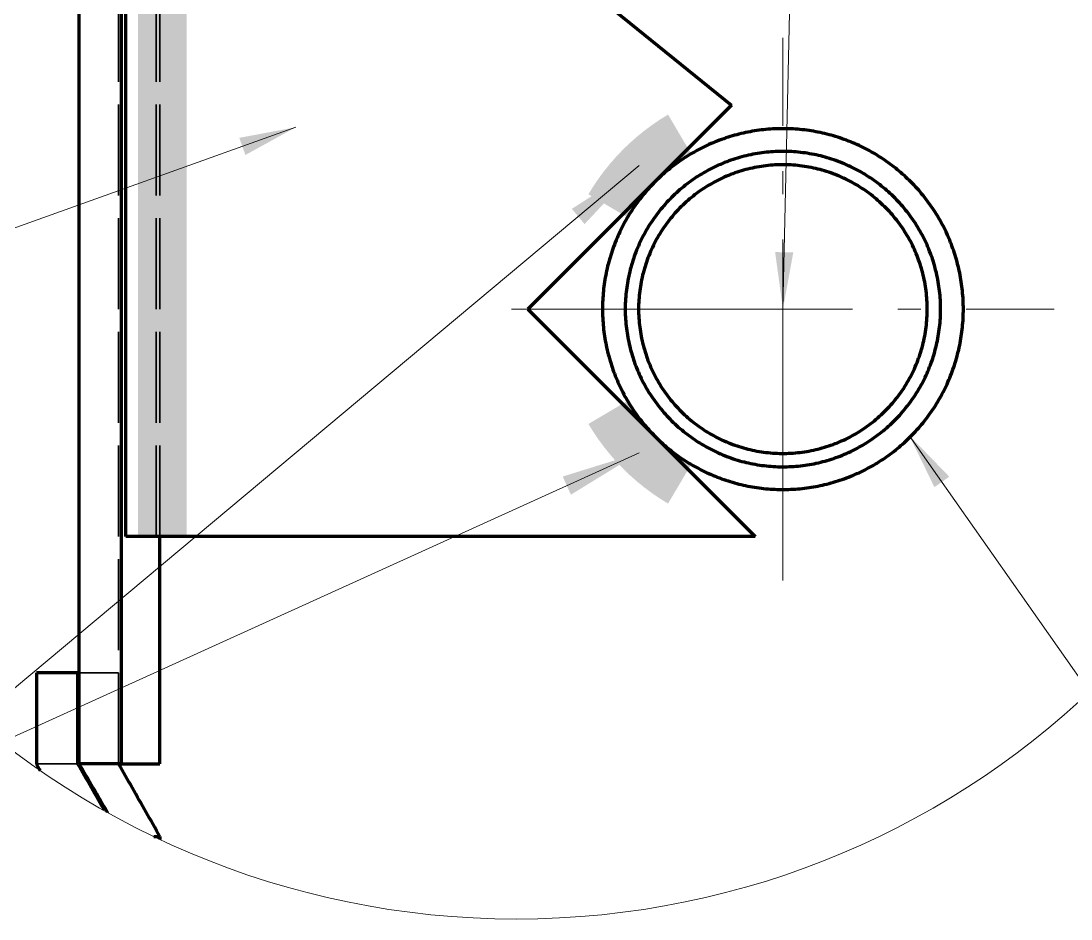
# Model space of a CAD drawing. Header units: millimetres. Extents: x 0 to 2382, y 0 to 420.
# Drawn here: x 908.04 to 954.23, y 90 to 129.51 of the extents above; entities that cross this region are included whole.
import ezdxf

# ---------------------------------------------------------------- set-up
doc = ezdxf.new("R2010")
doc.units = ezdxf.units.MM
doc.linetypes.add('IRAM-E-TRAZOS', pattern=[5, 4, -1])
doc.linetypes.add('IRAM-F-TRAZO-PUNTO', pattern=[20, 15, -2, 1, -2])
for name, color, linetype, lineweight in [('01-VISIBLE', 7, 'CONTINUOUS', 70), ('02-OCULTA', 4, 'IRAM-E-TRAZOS', 35), ('03-EJE', 1, 'IRAM-F-TRAZO-PUNTO', 18), ('05-RAYADO', 8, 'CONTINUOUS', 18), ('08-FINA', 5, 'CONTINUOUS', 18), ('12-SOLDADURA', 6, 'CONTINUOUS', 18)]:
    doc.layers.add(name, color=color, linetype=linetype, lineweight=lineweight)

msp = doc.modelspace()

# ---------------------------------------------------------------- hatches: boundary and pattern name
at = {"layer": '05-RAYADO'}
h = msp.add_hatch(color=7, dxfattribs=at)
h.dxf.hatch_style = 1
h.paths.add_polyline_path([(915.332, 106.833), (915.332, 146.833), (913.182, 146.833), (913.182, 106.833)])
h = msp.add_hatch(color=7, dxfattribs=at)
h.dxf.hatch_style = 1
h.paths.add_polyline_path([(937.524, 123.668), (937.24, 123.493), (936.965, 123.305), (936.697, 123.107), (936.438, 122.897), (936.188, 122.677), (935.947, 122.446), (935.717, 122.205), (935.496, 121.955), (935.286, 121.696), (935.088, 121.429), (934.901, 121.153), (934.725, 120.869), (933.003, 121.886), (933.223, 122.241), (933.457, 122.586), (933.706, 122.922), (933.968, 123.246), (934.244, 123.559), (934.533, 123.86), (934.834, 124.149), (935.147, 124.425), (935.472, 124.687), (935.807, 124.936), (936.152, 125.171), (936.507, 125.39)])
h = msp.add_hatch(color=7, dxfattribs=at)
h.dxf.hatch_style = 1
h.paths.add_polyline_path([(934.725, 112.797), (934.901, 112.514), (935.088, 112.238), (935.286, 111.97), (935.496, 111.711), (935.717, 111.461), (935.947, 111.221), (936.188, 110.99), (936.438, 110.77), (936.697, 110.56), (936.965, 110.361), (937.24, 110.174), (937.524, 109.999), (936.507, 108.276), (936.152, 108.496), (935.807, 108.731), (935.472, 108.979), (935.147, 109.242), (934.834, 109.518), (934.533, 109.806), (934.244, 110.108), (933.968, 110.421), (933.706, 110.745), (933.457, 111.08), (933.223, 111.425), (933.003, 111.78)])
at = {"layer": '08-FINA'}
h = msp.add_hatch(color=7, dxfattribs=at)
h.dxf.hatch_style = 1
h.paths.add_polyline_path([(920.133, 124.833), (917.644, 124.368), (917.914, 123.614)])
h = msp.add_hatch(color=7, dxfattribs=at)
h.dxf.hatch_style = 1
h.paths.add_polyline_path([(935.24, 123.153), (932.275, 121.243), (932.836, 120.572)])
h = msp.add_hatch(color=7, dxfattribs=at)
h.dxf.hatch_style = 1
h.paths.add_polyline_path([(941.56, 116.833), (942.016, 119.324), (941.216, 119.342)])
h = msp.add_hatch(color=7, dxfattribs=at)
h.dxf.hatch_style = 1
h.paths.add_polyline_path([(947.116, 111.277), (948.224, 109), (948.879, 109.46)])
h = msp.add_hatch(color=7, dxfattribs=at)
h.dxf.hatch_style = 1
h.paths.add_polyline_path([(935.24, 110.514), (931.872, 109.466), (932.234, 108.669)])

# ---------------------------------------------------------------- linework, layer by layer
at = {"layer": '01-VISIBLE'}
for points in [[(912.466, 96.833), (912.466, 159.315)], [(910.6, 96.833), (910.6, 158.243)], [(912.65, 106.833), (912.65, 146.833)], [(913.332, 146.833), (939.304, 125.803)], [(939.304, 125.803), (930.335, 116.833)], [(949.497, 116.833), (949.497, 116.933), (949.495, 117.034), (949.492, 117.134), (949.487, 117.234), (949.482, 117.334), (949.475, 117.434), (949.466, 117.533), (949.457, 117.633), (949.446, 117.733), (949.434, 117.832), (949.421, 117.931), (949.407, 118.031), (949.391, 118.129), (949.374, 118.228), (949.356, 118.327), (949.336, 118.425), (949.316, 118.523), (949.294, 118.621), (949.27, 118.718), (949.246, 118.815), (949.22, 118.912), (949.194, 119.008), (949.166, 119.105), (949.136, 119.2), (949.106, 119.296), (949.074, 119.391), (949.041, 119.485), (949.007, 119.579), (948.972, 119.673), (948.936, 119.766), (948.898, 119.859), (948.859, 119.952), (948.819, 120.043), (948.778, 120.135), (948.736, 120.226), (948.693, 120.316), (948.648, 120.406), (948.602, 120.495), (948.556, 120.583), (948.508, 120.671), (948.459, 120.759), (948.409, 120.845), (948.358, 120.931), (948.305, 121.017), (948.252, 121.102), (948.198, 121.186), (948.142, 121.269), (948.086, 121.352), (948.028, 121.434), (947.97, 121.515), (947.91, 121.596), (947.85, 121.675), (947.788, 121.754), (947.725, 121.832), (947.662, 121.91), (947.597, 121.986), (947.532, 122.062), (947.465, 122.137), (947.398, 122.211), (947.33, 122.284), (947.26, 122.357), (947.19, 122.428), (947.119, 122.499), (947.047, 122.569), (946.974, 122.637), (946.901, 122.705), (946.826, 122.772), (946.751, 122.838), (946.675, 122.903), (946.598, 122.967), (946.52, 123.03), (946.441, 123.092), (946.362, 123.153), (946.282, 123.213), (946.201, 123.273), (946.12, 123.331), (946.037, 123.388), (945.954, 123.444), (945.87, 123.498), (945.786, 123.552), (945.701, 123.605), (945.615, 123.657), (945.529, 123.707), (945.442, 123.757), (945.354, 123.805), (945.266, 123.853), (945.177, 123.899), (945.087, 123.944), (944.997, 123.988), (944.907, 124.031), (944.816, 124.072), (944.724, 124.113), (944.632, 124.152), (944.54, 124.19), (944.446, 124.227), (944.353, 124.263), (944.259, 124.298), (944.165, 124.331), (944.07, 124.364), (943.975, 124.395), (943.879, 124.424), (943.783, 124.453), (943.687, 124.481), (943.59, 124.507), (943.493, 124.532), (943.396, 124.556), (943.298, 124.578), (943.2, 124.599), (943.102, 124.62), (943.004, 124.638), (942.905, 124.656), (942.807, 124.672), (942.708, 124.687), (942.608, 124.701), (942.509, 124.714), (942.41, 124.725), (942.31, 124.735), (942.21, 124.744), (942.11, 124.752), (942.01, 124.758), (941.91, 124.763), (941.81, 124.767), (941.71, 124.769), (941.61, 124.771), (941.51, 124.771), (941.41, 124.769), (941.31, 124.767), (941.21, 124.763), (941.109, 124.758), (941.01, 124.752), (940.91, 124.744), (940.81, 124.735), (940.71, 124.725), (940.611, 124.714), (940.511, 124.701), (940.412, 124.687), (940.313, 124.672), (940.214, 124.656), (940.116, 124.638), (940.018, 124.62), (939.919, 124.599), (939.822, 124.578), (939.724, 124.556), (939.627, 124.532), (939.53, 124.507), (939.433, 124.481), (939.337, 124.453), (939.241, 124.424), (939.145, 124.395), (939.05, 124.364), (938.955, 124.331), (938.861, 124.298), (938.767, 124.263), (938.673, 124.227), (938.58, 124.19), (938.488, 124.152), (938.396, 124.113), (938.304, 124.072), (938.213, 124.031), (938.122, 123.988), (938.032, 123.944), (937.943, 123.899), (937.854, 123.853), (937.766, 123.805), (937.678, 123.757), (937.591, 123.707), (937.505, 123.657), (937.419, 123.605), (937.334, 123.552), (937.249, 123.498), (937.166, 123.444), (937.083, 123.388), (937, 123.331), (936.919, 123.273), (936.838, 123.213), (936.758, 123.153), (936.678, 123.092), (936.6, 123.03), (936.522, 122.967), (936.445, 122.903), (936.369, 122.838), (936.293, 122.772), (936.219, 122.705), (936.145, 122.637), (936.073, 122.569), (936.001, 122.499), (935.93, 122.428), (935.859, 122.357), (935.79, 122.284), (935.722, 122.211), (935.655, 122.137), (935.588, 122.062), (935.523, 121.986), (935.458, 121.91), (935.394, 121.832), (935.332, 121.754), (935.27, 121.675), (935.21, 121.596), (935.15, 121.515), (935.092, 121.434), (935.034, 121.352), (934.978, 121.269), (934.922, 121.186), (934.868, 121.102), (934.814, 121.017), (934.762, 120.931), (934.711, 120.845), (934.661, 120.759), (934.612, 120.671), (934.564, 120.583), (934.517, 120.495), (934.472, 120.406), (934.427, 120.316), (934.384, 120.226), (934.342, 120.135), (934.301, 120.043), (934.261, 119.952), (934.222, 119.859), (934.184, 119.766), (934.148, 119.673), (934.113, 119.579), (934.079, 119.485), (934.046, 119.391), (934.014, 119.296), (933.984, 119.2), (933.954, 119.105), (933.926, 119.008), (933.899, 118.912), (933.874, 118.815), (933.849, 118.718), (933.826, 118.621), (933.804, 118.523), (933.784, 118.425), (933.764, 118.327), (933.746, 118.228), (933.729, 118.129), (933.713, 118.031), (933.699, 117.931), (933.686, 117.832), (933.674, 117.733), (933.663, 117.633), (933.653, 117.533), (933.645, 117.434), (933.638, 117.334), (933.633, 117.234), (933.628, 117.134), (933.625, 117.034), (933.623, 116.933), (933.622, 116.833), (933.623, 116.733), (933.625, 116.633), (933.628, 116.533), (933.633, 116.433), (933.638, 116.333), (933.645, 116.233), (933.653, 116.133), (933.663, 116.034), (933.674, 115.934), (933.686, 115.835), (933.699, 115.735), (933.713, 115.636), (933.729, 115.537), (933.746, 115.439), (933.764, 115.34), (933.784, 115.242), (933.804, 115.144), (933.826, 115.046), (933.849, 114.949), (933.874, 114.852), (933.899, 114.755), (933.926, 114.658), (933.954, 114.562), (933.984, 114.466), (934.014, 114.371), (934.046, 114.276), (934.079, 114.181), (934.113, 114.087), (934.148, 113.993), (934.184, 113.9), (934.222, 113.807), (934.261, 113.715), (934.301, 113.623), (934.342, 113.532), (934.384, 113.441), (934.427, 113.351), (934.472, 113.261), (934.517, 113.172), (934.564, 113.083), (934.612, 112.995), (934.661, 112.908), (934.711, 112.821), (934.762, 112.735), (934.814, 112.65), (934.868, 112.565), (934.922, 112.481), (934.978, 112.398), (935.034, 112.315), (935.092, 112.233), (935.15, 112.152), (935.21, 112.071), (935.27, 111.991), (935.332, 111.912), (935.394, 111.834), (935.458, 111.757), (935.523, 111.68), (935.588, 111.604), (935.655, 111.53), (935.722, 111.455), (935.79, 111.382), (935.859, 111.31), (935.93, 111.238), (936.001, 111.168), (936.073, 111.098), (936.145, 111.029), (936.219, 110.962), (936.293, 110.895), (936.369, 110.829), (936.445, 110.764), (936.522, 110.7), (936.6, 110.636), (936.678, 110.574), (936.758, 110.513), (936.838, 110.453), (936.919, 110.394), (937, 110.336), (937.083, 110.279), (937.166, 110.223), (937.249, 110.168), (937.334, 110.114), (937.419, 110.062), (937.505, 110.01), (937.591, 109.959), (937.678, 109.91), (937.766, 109.861), (937.854, 109.814), (937.943, 109.768), (938.032, 109.723), (938.122, 109.679), (938.213, 109.636), (938.304, 109.594), (938.396, 109.554), (938.488, 109.514), (938.58, 109.476), (938.673, 109.439), (938.767, 109.403), (938.861, 109.369), (938.955, 109.335), (939.05, 109.303), (939.145, 109.272), (939.241, 109.242), (939.337, 109.214), (939.433, 109.186), (939.53, 109.16), (939.627, 109.135), (939.724, 109.111), (939.822, 109.089), (939.919, 109.067), (940.018, 109.047), (940.116, 109.028), (940.214, 109.011), (940.313, 108.994), (940.412, 108.979), (940.511, 108.965), (940.611, 108.953), (940.71, 108.941), (940.81, 108.931), (940.91, 108.923), (941.01, 108.915), (941.109, 108.909), (941.21, 108.904), (941.31, 108.9), (941.41, 108.897), (941.51, 108.896), (941.61, 108.896), (941.71, 108.897), (941.81, 108.9), (941.91, 108.904), (942.01, 108.909), (942.11, 108.915), (942.21, 108.923), (942.31, 108.931), (942.41, 108.941), (942.509, 108.953), (942.608, 108.965), (942.708, 108.979), (942.807, 108.994), (942.905, 109.011), (943.004, 109.028), (943.102, 109.047), (943.2, 109.067), (943.298, 109.089), (943.396, 109.111), (943.493, 109.135), (943.59, 109.16), (943.687, 109.186), (943.783, 109.214), (943.879, 109.242), (943.975, 109.272), (944.07, 109.303), (944.165, 109.335), (944.259, 109.369), (944.353, 109.403), (944.446, 109.439), (944.54, 109.476), (944.632, 109.514), (944.724, 109.554), (944.816, 109.594), (944.907, 109.636), (944.997, 109.679), (945.087, 109.723), (945.177, 109.768), (945.266, 109.814), (945.354, 109.861), (945.442, 109.91), (945.529, 109.959), (945.615, 110.01), (945.701, 110.062), (945.786, 110.114), (945.87, 110.168), (945.954, 110.223), (946.037, 110.279), (946.12, 110.336), (946.201, 110.394), (946.282, 110.453), (946.362, 110.513), (946.441, 110.574), (946.52, 110.636), (946.598, 110.7), (946.675, 110.764), (946.751, 110.829), (946.826, 110.895), (946.901, 110.962), (946.974, 111.029), (947.047, 111.098), (947.119, 111.168), (947.19, 111.238), (947.26, 111.31), (947.33, 111.382), (947.398, 111.455), (947.465, 111.53), (947.532, 111.604), (947.597, 111.68), (947.662, 111.757), (947.725, 111.834), (947.788, 111.912), (947.85, 111.991), (947.91, 112.071), (947.97, 112.152), (948.028, 112.233), (948.086, 112.315), (948.142, 112.398), (948.198, 112.481), (948.252, 112.565), (948.305, 112.65), (948.358, 112.735), (948.409, 112.821), (948.459, 112.908), (948.508, 112.995), (948.556, 113.083), (948.602, 113.172), (948.648, 113.261), (948.693, 113.351), (948.736, 113.441), (948.778, 113.532), (948.819, 113.623), (948.859, 113.715), (948.898, 113.807), (948.936, 113.9), (948.972, 113.993), (949.007, 114.087), (949.041, 114.181), (949.074, 114.276), (949.106, 114.371), (949.136, 114.466), (949.166, 114.562), (949.194, 114.658), (949.22, 114.755), (949.246, 114.852), (949.27, 114.949), (949.294, 115.046), (949.316, 115.144), (949.336, 115.242), (949.356, 115.34), (949.374, 115.439), (949.391, 115.537), (949.407, 115.636), (949.421, 115.735), (949.434, 115.835), (949.446, 115.934), (949.457, 116.034), (949.466, 116.133), (949.475, 116.233), (949.482, 116.333), (949.487, 116.433), (949.492, 116.533), (949.495, 116.633), (949.497, 116.733), (949.497, 116.833)], [(948.497, 116.833), (948.497, 116.934), (948.495, 117.034), (948.491, 117.134), (948.486, 117.234), (948.479, 117.334), (948.471, 117.434), (948.462, 117.534), (948.451, 117.633), (948.439, 117.733), (948.425, 117.832), (948.41, 117.931), (948.393, 118.03), (948.375, 118.128), (948.356, 118.227), (948.335, 118.325), (948.313, 118.422), (948.289, 118.52), (948.264, 118.617), (948.238, 118.713), (948.21, 118.81), (948.181, 118.906), (948.15, 119.001), (948.118, 119.096), (948.085, 119.19), (948.05, 119.284), (948.014, 119.378), (947.976, 119.471), (947.938, 119.563), (947.898, 119.655), (947.856, 119.746), (947.813, 119.837), (947.769, 119.927), (947.724, 120.016), (947.678, 120.105), (947.63, 120.193), (947.58, 120.28), (947.53, 120.367), (947.478, 120.453), (947.425, 120.538), (947.371, 120.622), (947.316, 120.706), (947.259, 120.789), (947.202, 120.87), (947.143, 120.952), (947.083, 121.032), (947.022, 121.111), (946.959, 121.19), (946.896, 121.267), (946.831, 121.344), (946.765, 121.419), (946.699, 121.494), (946.631, 121.568), (946.562, 121.64), (946.492, 121.712), (946.421, 121.783), (946.349, 121.853), (946.276, 121.921), (946.202, 121.989), (946.127, 122.055), (946.051, 122.121), (945.974, 122.185), (945.897, 122.248), (945.818, 122.31), (945.738, 122.371), (945.658, 122.431), (945.577, 122.49), (945.495, 122.547), (945.412, 122.603), (945.328, 122.658), (945.243, 122.712), (945.158, 122.765), (945.072, 122.816), (944.985, 122.866), (944.898, 122.915), (944.809, 122.963), (944.721, 123.009), (944.631, 123.054), (944.541, 123.098), (944.45, 123.14), (944.359, 123.181), (944.267, 123.221), (944.174, 123.259), (944.081, 123.296), (943.988, 123.332), (943.893, 123.367), (943.799, 123.4), (943.704, 123.431), (943.608, 123.462), (943.512, 123.49), (943.416, 123.518), (943.319, 123.544), (943.222, 123.569), (943.125, 123.592), (943.027, 123.614), (942.929, 123.634), (942.83, 123.654), (942.732, 123.671), (942.633, 123.687), (942.534, 123.702), (942.434, 123.715), (942.335, 123.727), (942.235, 123.738), (942.135, 123.747), (942.036, 123.755), (941.935, 123.761), (941.835, 123.765), (941.735, 123.769), (941.635, 123.77), (941.535, 123.771), (941.435, 123.77), (941.334, 123.767), (941.234, 123.763), (941.134, 123.758), (941.034, 123.751), (940.934, 123.743), (940.835, 123.733), (940.735, 123.722), (940.636, 123.709), (940.537, 123.695), (940.438, 123.679), (940.339, 123.663), (940.24, 123.644), (940.142, 123.624), (940.044, 123.603), (939.946, 123.581), (939.849, 123.557), (939.752, 123.531), (939.656, 123.504), (939.56, 123.476), (939.464, 123.447), (939.369, 123.416), (939.274, 123.383), (939.179, 123.35), (939.085, 123.315), (938.992, 123.278), (938.899, 123.24), (938.807, 123.201), (938.715, 123.161), (938.624, 123.119), (938.534, 123.076), (938.444, 123.032), (938.355, 122.986), (938.266, 122.939), (938.178, 122.891), (938.091, 122.841), (938.005, 122.791), (937.919, 122.739), (937.834, 122.685), (937.75, 122.631), (937.667, 122.575), (937.584, 122.519), (937.502, 122.461), (937.422, 122.401), (937.342, 122.341), (937.262, 122.28), (937.184, 122.217), (937.107, 122.153), (937.031, 122.088), (936.955, 122.022), (936.881, 121.955), (936.807, 121.887), (936.735, 121.818), (936.663, 121.748), (936.593, 121.676), (936.523, 121.604), (936.455, 121.531), (936.388, 121.457), (936.321, 121.382), (936.256, 121.305), (936.192, 121.228), (936.129, 121.15), (936.067, 121.072), (936.007, 120.992), (935.947, 120.911), (935.889, 120.83), (935.832, 120.747), (935.776, 120.664), (935.721, 120.58), (935.668, 120.495), (935.615, 120.41), (935.564, 120.324), (935.515, 120.237), (935.466, 120.149), (935.419, 120.061), (935.373, 119.972), (935.328, 119.882), (935.285, 119.792), (935.243, 119.701), (935.202, 119.609), (935.163, 119.517), (935.124, 119.424), (935.088, 119.331), (935.052, 119.237), (935.018, 119.143), (934.986, 119.048), (934.954, 118.953), (934.924, 118.858), (934.896, 118.762), (934.869, 118.665), (934.843, 118.568), (934.819, 118.471), (934.796, 118.374), (934.774, 118.276), (934.754, 118.178), (934.735, 118.079), (934.718, 117.98), (934.702, 117.881), (934.688, 117.782), (934.675, 117.683), (934.663, 117.583), (934.653, 117.484), (934.644, 117.384), (934.637, 117.284), (934.631, 117.184), (934.627, 117.084), (934.624, 116.984), (934.623, 116.883), (934.623, 116.783), (934.624, 116.683), (934.627, 116.583), (934.631, 116.483), (934.637, 116.383), (934.644, 116.283), (934.653, 116.183), (934.663, 116.083), (934.675, 115.984), (934.688, 115.884), (934.702, 115.785), (934.718, 115.686), (934.735, 115.588), (934.754, 115.489), (934.774, 115.391), (934.796, 115.293), (934.819, 115.196), (934.843, 115.098), (934.869, 115.002), (934.896, 114.905), (934.924, 114.809), (934.954, 114.713), (934.986, 114.618), (935.018, 114.523), (935.052, 114.429), (935.088, 114.335), (935.124, 114.242), (935.163, 114.15), (935.202, 114.057), (935.243, 113.966), (935.285, 113.875), (935.328, 113.785), (935.373, 113.695), (935.419, 113.606), (935.466, 113.518), (935.515, 113.43), (935.564, 113.343), (935.615, 113.257), (935.668, 113.171), (935.721, 113.086), (935.776, 113.003), (935.832, 112.919), (935.889, 112.837), (935.947, 112.756), (936.007, 112.675), (936.067, 112.595), (936.129, 112.516), (936.192, 112.438), (936.256, 112.361), (936.321, 112.285), (936.388, 112.21), (936.455, 112.136), (936.523, 112.062), (936.593, 111.99), (936.663, 111.919), (936.735, 111.849), (936.807, 111.78), (936.881, 111.711), (936.955, 111.644), (937.031, 111.578), (937.107, 111.514), (937.184, 111.45), (937.262, 111.387), (937.342, 111.326), (937.422, 111.265), (937.502, 111.206), (937.584, 111.148), (937.667, 111.091), (937.75, 111.036), (937.834, 110.981), (937.919, 110.928), (938.005, 110.876), (938.091, 110.825), (938.178, 110.776), (938.266, 110.728), (938.355, 110.681), (938.444, 110.635), (938.534, 110.591), (938.624, 110.548), (938.715, 110.506), (938.807, 110.465), (938.899, 110.426), (938.992, 110.389), (939.085, 110.352), (939.179, 110.317), (939.274, 110.283), (939.369, 110.251), (939.464, 110.22), (939.56, 110.19), (939.656, 110.162), (939.752, 110.135), (939.849, 110.11), (939.946, 110.086), (940.044, 110.063), (940.142, 110.042), (940.24, 110.022), (940.339, 110.004), (940.438, 109.987), (940.537, 109.972), (940.636, 109.958), (940.735, 109.945), (940.835, 109.934), (940.934, 109.924), (941.034, 109.916), (941.134, 109.909), (941.234, 109.903), (941.334, 109.899), (941.435, 109.897), (941.535, 109.896), (941.635, 109.896), (941.735, 109.898), (941.835, 109.901), (941.935, 109.906), (942.036, 109.912), (942.135, 109.92), (942.235, 109.929), (942.335, 109.939), (942.434, 109.951), (942.534, 109.965), (942.633, 109.979), (942.732, 109.996), (942.83, 110.013), (942.929, 110.032), (943.027, 110.053), (943.125, 110.075), (943.222, 110.098), (943.319, 110.123), (943.416, 110.149), (943.512, 110.176), (943.608, 110.205), (943.704, 110.235), (943.799, 110.267), (943.893, 110.3), (943.988, 110.334), (944.081, 110.37), (944.174, 110.407), (944.267, 110.446), (944.359, 110.485), (944.45, 110.527), (944.541, 110.569), (944.631, 110.613), (944.721, 110.658), (944.809, 110.704), (944.898, 110.752), (944.985, 110.8), (945.072, 110.85), (945.158, 110.902), (945.243, 110.954), (945.328, 111.008), (945.412, 111.063), (945.495, 111.12), (945.577, 111.177), (945.658, 111.236), (945.738, 111.295), (945.818, 111.356), (945.897, 111.418), (945.974, 111.482), (946.051, 111.546), (946.127, 111.611), (946.202, 111.678), (946.276, 111.745), (946.349, 111.814), (946.421, 111.884), (946.492, 111.954), (946.562, 112.026), (946.631, 112.099), (946.699, 112.173), (946.765, 112.247), (946.831, 112.323), (946.896, 112.4), (946.959, 112.477), (947.022, 112.556), (947.083, 112.635), (947.143, 112.715), (947.202, 112.796), (947.259, 112.878), (947.316, 112.961), (947.371, 113.044), (947.425, 113.129), (947.478, 113.214), (947.53, 113.3), (947.58, 113.386), (947.63, 113.474), (947.678, 113.562), (947.724, 113.65), (947.769, 113.74), (947.813, 113.83), (947.856, 113.92), (947.898, 114.012), (947.938, 114.103), (947.976, 114.196), (948.014, 114.289), (948.05, 114.382), (948.085, 114.476), (948.118, 114.571), (948.15, 114.666), (948.181, 114.761), (948.21, 114.857), (948.238, 114.953), (948.264, 115.05), (948.289, 115.147), (948.313, 115.244), (948.335, 115.342), (948.356, 115.44), (948.375, 115.538), (948.393, 115.637), (948.41, 115.736), (948.425, 115.835), (948.439, 115.934), (948.451, 116.033), (948.462, 116.133), (948.471, 116.233), (948.479, 116.333), (948.486, 116.433), (948.491, 116.533), (948.495, 116.633), (948.497, 116.733), (948.497, 116.833)], [(947.91, 116.833), (947.909, 116.934), (947.907, 117.034), (947.903, 117.134), (947.897, 117.234), (947.89, 117.334), (947.881, 117.434), (947.871, 117.534), (947.859, 117.633), (947.846, 117.733), (947.831, 117.832), (947.814, 117.931), (947.796, 118.029), (947.777, 118.127), (947.755, 118.225), (947.733, 118.323), (947.708, 118.42), (947.683, 118.517), (947.655, 118.614), (947.626, 118.71), (947.596, 118.805), (947.564, 118.9), (947.531, 118.995), (947.496, 119.089), (947.46, 119.182), (947.422, 119.275), (947.382, 119.367), (947.342, 119.459), (947.3, 119.55), (947.256, 119.64), (947.211, 119.73), (947.165, 119.818), (947.117, 119.907), (947.068, 119.994), (947.017, 120.08), (946.965, 120.166), (946.912, 120.251), (946.857, 120.335), (946.801, 120.418), (946.744, 120.501), (946.685, 120.582), (946.626, 120.662), (946.564, 120.742), (946.502, 120.82), (946.439, 120.898), (946.374, 120.974), (946.308, 121.05), (946.241, 121.124), (946.172, 121.198), (946.103, 121.27), (946.032, 121.341), (945.961, 121.411), (945.888, 121.48), (945.814, 121.548), (945.739, 121.614), (945.663, 121.68), (945.586, 121.744), (945.508, 121.807), (945.429, 121.869), (945.349, 121.929), (945.268, 121.988), (945.186, 122.046), (945.103, 122.103), (945.02, 122.158), (944.935, 122.212), (944.85, 122.265), (944.764, 122.316), (944.677, 122.366), (944.589, 122.414), (944.501, 122.461), (944.411, 122.507), (944.322, 122.551), (944.231, 122.594), (944.14, 122.636), (944.048, 122.676), (943.955, 122.714), (943.862, 122.751), (943.768, 122.787), (943.674, 122.821), (943.579, 122.854), (943.484, 122.885), (943.388, 122.914), (943.292, 122.943), (943.195, 122.969), (943.098, 122.994), (943.001, 123.018), (942.903, 123.04), (942.805, 123.06), (942.706, 123.079), (942.608, 123.096), (942.509, 123.112), (942.409, 123.126), (942.31, 123.139), (942.21, 123.15), (942.111, 123.159), (942.011, 123.167), (941.911, 123.174), (941.81, 123.178), (941.71, 123.182), (941.61, 123.183), (941.51, 123.183), (941.41, 123.182), (941.309, 123.178), (941.209, 123.174), (941.109, 123.167), (941.009, 123.159), (940.909, 123.15), (940.81, 123.139), (940.71, 123.126), (940.611, 123.112), (940.512, 123.096), (940.413, 123.079), (940.315, 123.06), (940.217, 123.04), (940.119, 123.018), (940.022, 122.994), (939.924, 122.969), (939.828, 122.943), (939.732, 122.914), (939.636, 122.885), (939.541, 122.854), (939.446, 122.821), (939.351, 122.787), (939.258, 122.751), (939.165, 122.714), (939.072, 122.676), (938.98, 122.636), (938.889, 122.594), (938.798, 122.551), (938.708, 122.507), (938.619, 122.461), (938.531, 122.414), (938.443, 122.366), (938.356, 122.316), (938.27, 122.265), (938.185, 122.212), (938.1, 122.158), (938.016, 122.103), (937.934, 122.046), (937.852, 121.988), (937.771, 121.929), (937.691, 121.869), (937.612, 121.807), (937.534, 121.744), (937.457, 121.68), (937.381, 121.614), (937.306, 121.548), (937.232, 121.48), (937.159, 121.411), (937.088, 121.341), (937.017, 121.27), (936.947, 121.198), (936.879, 121.124), (936.812, 121.05), (936.746, 120.974), (936.681, 120.898), (936.618, 120.82), (936.555, 120.742), (936.494, 120.662), (936.434, 120.582), (936.376, 120.501), (936.319, 120.418), (936.263, 120.335), (936.208, 120.251), (936.155, 120.166), (936.103, 120.08), (936.052, 119.994), (936.003, 119.907), (935.955, 119.818), (935.909, 119.73), (935.864, 119.64), (935.82, 119.55), (935.778, 119.459), (935.737, 119.367), (935.698, 119.275), (935.66, 119.182), (935.624, 119.089), (935.589, 118.995), (935.556, 118.9), (935.524, 118.805), (935.493, 118.71), (935.465, 118.614), (935.437, 118.517), (935.411, 118.42), (935.387, 118.323), (935.364, 118.225), (935.343, 118.127), (935.324, 118.029), (935.305, 117.931), (935.289, 117.832), (935.274, 117.733), (935.26, 117.633), (935.249, 117.534), (935.238, 117.434), (935.23, 117.334), (935.223, 117.234), (935.217, 117.134), (935.213, 117.034), (935.211, 116.934), (935.21, 116.833), (935.211, 116.733), (935.213, 116.633), (935.217, 116.533), (935.223, 116.433), (935.23, 116.333), (935.238, 116.233), (935.249, 116.133), (935.26, 116.033), (935.274, 115.934), (935.289, 115.835), (935.305, 115.736), (935.324, 115.638), (935.343, 115.539), (935.364, 115.441), (935.387, 115.344), (935.411, 115.246), (935.437, 115.15), (935.465, 115.053), (935.493, 114.957), (935.524, 114.862), (935.556, 114.767), (935.589, 114.672), (935.624, 114.578), (935.66, 114.485), (935.698, 114.392), (935.737, 114.299), (935.778, 114.208), (935.82, 114.117), (935.864, 114.027), (935.909, 113.937), (935.955, 113.848), (936.003, 113.76), (936.052, 113.673), (936.103, 113.586), (936.155, 113.501), (936.208, 113.416), (936.263, 113.332), (936.319, 113.248), (936.376, 113.166), (936.434, 113.085), (936.494, 113.004), (936.555, 112.925), (936.618, 112.846), (936.681, 112.769), (936.746, 112.692), (936.812, 112.617), (936.879, 112.542), (936.947, 112.469), (937.017, 112.397), (937.088, 112.326), (937.159, 112.255), (937.232, 112.187), (937.306, 112.119), (937.381, 112.052), (937.457, 111.987), (937.534, 111.923), (937.612, 111.86), (937.691, 111.798), (937.771, 111.738), (937.852, 111.678), (937.934, 111.621), (938.016, 111.564), (938.1, 111.509), (938.185, 111.455), (938.27, 111.402), (938.356, 111.351), (938.443, 111.301), (938.531, 111.252), (938.619, 111.205), (938.708, 111.16), (938.798, 111.115), (938.889, 111.072), (938.98, 111.031), (939.072, 110.991), (939.165, 110.952), (939.258, 110.915), (939.351, 110.88), (939.446, 110.846), (939.541, 110.813), (939.636, 110.782), (939.732, 110.752), (939.828, 110.724), (939.924, 110.698), (940.022, 110.672), (940.119, 110.649), (940.217, 110.627), (940.315, 110.607), (940.413, 110.588), (940.512, 110.57), (940.611, 110.555), (940.71, 110.54), (940.81, 110.528), (940.909, 110.517), (941.009, 110.507), (941.109, 110.499), (941.209, 110.493), (941.309, 110.488), (941.41, 110.485), (941.51, 110.484), (941.61, 110.484), (941.71, 110.485), (941.81, 110.488), (941.911, 110.493), (942.011, 110.499), (942.111, 110.507), (942.21, 110.517), (942.31, 110.528), (942.409, 110.54), (942.509, 110.555), (942.608, 110.57), (942.706, 110.588), (942.805, 110.607), (942.903, 110.627), (943.001, 110.649), (943.098, 110.672), (943.195, 110.698), (943.292, 110.724), (943.388, 110.752), (943.484, 110.782), (943.579, 110.813), (943.674, 110.846), (943.768, 110.88), (943.862, 110.915), (943.955, 110.952), (944.048, 110.991), (944.14, 111.031), (944.231, 111.072), (944.322, 111.115), (944.411, 111.16), (944.501, 111.205), (944.589, 111.252), (944.677, 111.301), (944.764, 111.351), (944.85, 111.402), (944.935, 111.455), (945.02, 111.509), (945.103, 111.564), (945.186, 111.621), (945.268, 111.678), (945.349, 111.738), (945.429, 111.798), (945.508, 111.86), (945.586, 111.923), (945.663, 111.987), (945.739, 112.052), (945.814, 112.119), (945.888, 112.187), (945.961, 112.255), (946.032, 112.326), (946.103, 112.397), (946.172, 112.469), (946.241, 112.542), (946.308, 112.617), (946.374, 112.692), (946.439, 112.769), (946.502, 112.846), (946.564, 112.925), (946.626, 113.004), (946.685, 113.085), (946.744, 113.166), (946.801, 113.248), (946.857, 113.332), (946.912, 113.416), (946.965, 113.501), (947.017, 113.586), (947.068, 113.673), (947.117, 113.76), (947.165, 113.848), (947.211, 113.937), (947.256, 114.027), (947.3, 114.117), (947.342, 114.208), (947.382, 114.299), (947.422, 114.392), (947.46, 114.485), (947.496, 114.578), (947.531, 114.672), (947.564, 114.767), (947.596, 114.862), (947.626, 114.957), (947.655, 115.053), (947.683, 115.15), (947.708, 115.246), (947.733, 115.344), (947.755, 115.441), (947.777, 115.539), (947.796, 115.638), (947.814, 115.736), (947.831, 115.835), (947.846, 115.934), (947.859, 116.033), (947.871, 116.133), (947.881, 116.233), (947.89, 116.333), (947.897, 116.433), (947.903, 116.533), (947.907, 116.633), (947.909, 116.733), (947.91, 116.833)], [(930.335, 116.833), (940.335, 106.833)], [(940.335, 106.833), (912.65, 106.833)], [(914.156, 96.833), (914.156, 106.833)], [(910.6, 100.833), (908.72, 100.833)], [(908.72, 100.833), (908.72, 96.833)], [(910.6, 96.833), (910.6, 100.833)], [(908.898, 96.531), (908.877, 96.567), (908.798, 96.7), (908.72, 96.833)], [(912.466, 96.833), (910.6, 96.833)], [(911.851, 94.69), (911.845, 94.701), (911.767, 94.834), (911.69, 94.967), (911.612, 95.101), (911.534, 95.234), (911.456, 95.367), (911.379, 95.501), (911.301, 95.634), (911.223, 95.767), (911.145, 95.901), (911.067, 96.034), (910.99, 96.167), (910.912, 96.3), (910.834, 96.434), (910.756, 96.567), (910.678, 96.7), (910.6, 96.833)], [(914.156, 93.633), (914.08, 93.767), (914.004, 93.9), (913.929, 94.034), (913.853, 94.167), (913.777, 94.3), (913.701, 94.434), (913.626, 94.567), (913.55, 94.701), (913.474, 94.834), (913.398, 94.967), (913.322, 95.101), (913.247, 95.234), (913.171, 95.367), (913.095, 95.501), (913.019, 95.634), (912.943, 95.767), (912.867, 95.9), (912.791, 96.034), (912.715, 96.167), (912.639, 96.3), (912.564, 96.434), (912.488, 96.567), (912.412, 96.7), (912.336, 96.833)], [(912.466, 96.833), (912.62, 96.833), (912.773, 96.833), (912.927, 96.833), (913.08, 96.833), (913.234, 96.833), (913.388, 96.833), (913.541, 96.833), (913.695, 96.833), (913.848, 96.833), (914.002, 96.833), (914.156, 96.833)], [(913.886, 93.633), (914.002, 93.633), (914.156, 93.633)], [(914.156, 93.633), (914.155, 93.504)]]:
    msp.add_lwpolyline(points, dxfattribs=at)
at = {"layer": '02-OCULTA'}
for points in [[(912.336, 96.833), (912.336, 159.243)], [(913.988, 106.833), (913.988, 146.303)], [(913.988, 146.303), (939.304, 125.803)], [(914.156, 106.833), (914.156, 146.166)], [(939.304, 125.803), (930.335, 116.833)], [(949.497, 116.833), (949.497, 116.933), (949.495, 117.034), (949.492, 117.134), (949.487, 117.234), (949.482, 117.334), (949.475, 117.434), (949.466, 117.533), (949.457, 117.633), (949.446, 117.733), (949.434, 117.832), (949.421, 117.931), (949.407, 118.031), (949.391, 118.129), (949.374, 118.228), (949.356, 118.327), (949.336, 118.425), (949.316, 118.523), (949.294, 118.621), (949.27, 118.718), (949.246, 118.815), (949.22, 118.912), (949.194, 119.008), (949.166, 119.105), (949.136, 119.2), (949.106, 119.296), (949.074, 119.391), (949.041, 119.485), (949.007, 119.579), (948.972, 119.673), (948.936, 119.766), (948.898, 119.859), (948.859, 119.952), (948.819, 120.043), (948.778, 120.135), (948.736, 120.226), (948.693, 120.316), (948.648, 120.406), (948.602, 120.495), (948.556, 120.583), (948.508, 120.671), (948.459, 120.759), (948.409, 120.845), (948.358, 120.931), (948.305, 121.017), (948.252, 121.102), (948.198, 121.186), (948.142, 121.269), (948.086, 121.352), (948.028, 121.434), (947.97, 121.515), (947.91, 121.596), (947.85, 121.675), (947.788, 121.754), (947.725, 121.832), (947.662, 121.91), (947.597, 121.986), (947.532, 122.062), (947.465, 122.137), (947.398, 122.211), (947.33, 122.284), (947.26, 122.357), (947.19, 122.428), (947.119, 122.499), (947.047, 122.569), (946.974, 122.637), (946.901, 122.705), (946.826, 122.772), (946.751, 122.838), (946.675, 122.903), (946.598, 122.967), (946.52, 123.03), (946.441, 123.092), (946.362, 123.153), (946.282, 123.213), (946.201, 123.273), (946.12, 123.331), (946.037, 123.388), (945.954, 123.444), (945.87, 123.498), (945.786, 123.552), (945.701, 123.605), (945.615, 123.657), (945.529, 123.707), (945.442, 123.757), (945.354, 123.805), (945.266, 123.853), (945.177, 123.899), (945.087, 123.944), (944.997, 123.988), (944.907, 124.031), (944.816, 124.072), (944.724, 124.113), (944.632, 124.152), (944.54, 124.19), (944.446, 124.227), (944.353, 124.263), (944.259, 124.298), (944.165, 124.331), (944.07, 124.364), (943.975, 124.395), (943.879, 124.424), (943.783, 124.453), (943.687, 124.481), (943.59, 124.507), (943.493, 124.532), (943.396, 124.556), (943.298, 124.578), (943.2, 124.599), (943.102, 124.62), (943.004, 124.638), (942.905, 124.656), (942.807, 124.672), (942.708, 124.687), (942.608, 124.701), (942.509, 124.714), (942.41, 124.725), (942.31, 124.735), (942.21, 124.744), (942.11, 124.752), (942.01, 124.758), (941.91, 124.763), (941.81, 124.767), (941.71, 124.769), (941.61, 124.771), (941.51, 124.771), (941.41, 124.769), (941.31, 124.767), (941.21, 124.763), (941.109, 124.758), (941.01, 124.752), (940.91, 124.744), (940.81, 124.735), (940.71, 124.725), (940.611, 124.714), (940.511, 124.701), (940.412, 124.687), (940.313, 124.672), (940.214, 124.656), (940.116, 124.638), (940.018, 124.62), (939.919, 124.599), (939.822, 124.578), (939.724, 124.556), (939.627, 124.532), (939.53, 124.507), (939.433, 124.481), (939.337, 124.453), (939.241, 124.424), (939.145, 124.395), (939.05, 124.364), (938.955, 124.331), (938.861, 124.298), (938.767, 124.263), (938.673, 124.227), (938.58, 124.19), (938.488, 124.152), (938.396, 124.113), (938.304, 124.072), (938.213, 124.031), (938.122, 123.988), (938.032, 123.944), (937.943, 123.899), (937.854, 123.853), (937.766, 123.805), (937.678, 123.757), (937.591, 123.707), (937.505, 123.657), (937.419, 123.605), (937.334, 123.552), (937.249, 123.498), (937.166, 123.444), (937.083, 123.388), (937, 123.331), (936.919, 123.273), (936.838, 123.213), (936.758, 123.153), (936.678, 123.092), (936.6, 123.03), (936.522, 122.967), (936.445, 122.903), (936.369, 122.838), (936.293, 122.772), (936.219, 122.705), (936.145, 122.637), (936.073, 122.569), (936.001, 122.499), (935.93, 122.428), (935.859, 122.357), (935.79, 122.284), (935.722, 122.211), (935.655, 122.137), (935.588, 122.062), (935.523, 121.986), (935.458, 121.91), (935.394, 121.832), (935.332, 121.754), (935.27, 121.675), (935.21, 121.596), (935.15, 121.515), (935.092, 121.434), (935.034, 121.352), (934.978, 121.269), (934.922, 121.186), (934.868, 121.102), (934.814, 121.017), (934.762, 120.931), (934.711, 120.845), (934.661, 120.759), (934.612, 120.671), (934.564, 120.583), (934.517, 120.495), (934.472, 120.406), (934.427, 120.316), (934.384, 120.226), (934.342, 120.135), (934.301, 120.043), (934.261, 119.952), (934.222, 119.859), (934.184, 119.766), (934.148, 119.673), (934.113, 119.579), (934.079, 119.485), (934.046, 119.391), (934.014, 119.296), (933.984, 119.2), (933.954, 119.105), (933.926, 119.008), (933.899, 118.912), (933.874, 118.815), (933.849, 118.718), (933.826, 118.621), (933.804, 118.523), (933.784, 118.425), (933.764, 118.327), (933.746, 118.228), (933.729, 118.129), (933.713, 118.031), (933.699, 117.931), (933.686, 117.832), (933.674, 117.733), (933.663, 117.633), (933.653, 117.533), (933.645, 117.434), (933.638, 117.334), (933.633, 117.234), (933.628, 117.134), (933.625, 117.034), (933.623, 116.933), (933.622, 116.833), (933.623, 116.733), (933.625, 116.633), (933.628, 116.533), (933.633, 116.433), (933.638, 116.333), (933.645, 116.233), (933.653, 116.133), (933.663, 116.034), (933.674, 115.934), (933.686, 115.835), (933.699, 115.735), (933.713, 115.636), (933.729, 115.537), (933.746, 115.439), (933.764, 115.34), (933.784, 115.242), (933.804, 115.144), (933.826, 115.046), (933.849, 114.949), (933.874, 114.852), (933.899, 114.755), (933.926, 114.658), (933.954, 114.562), (933.984, 114.466), (934.014, 114.371), (934.046, 114.276), (934.079, 114.181), (934.113, 114.087), (934.148, 113.993), (934.184, 113.9), (934.222, 113.807), (934.261, 113.715), (934.301, 113.623), (934.342, 113.532), (934.384, 113.441), (934.427, 113.351), (934.472, 113.261), (934.517, 113.172), (934.564, 113.083), (934.612, 112.995), (934.661, 112.908), (934.711, 112.821), (934.762, 112.735), (934.814, 112.65), (934.868, 112.565), (934.922, 112.481), (934.978, 112.398), (935.034, 112.315), (935.092, 112.233), (935.15, 112.152), (935.21, 112.071), (935.27, 111.991), (935.332, 111.912), (935.394, 111.834), (935.458, 111.757), (935.523, 111.68), (935.588, 111.604), (935.655, 111.53), (935.722, 111.455), (935.79, 111.382), (935.859, 111.31), (935.93, 111.238), (936.001, 111.168), (936.073, 111.098), (936.145, 111.029), (936.219, 110.962), (936.293, 110.895), (936.369, 110.829), (936.445, 110.764), (936.522, 110.7), (936.6, 110.636), (936.678, 110.574), (936.758, 110.513), (936.838, 110.453), (936.919, 110.394), (937, 110.336), (937.083, 110.279), (937.166, 110.223), (937.249, 110.168), (937.334, 110.114), (937.419, 110.062), (937.505, 110.01), (937.591, 109.959), (937.678, 109.91), (937.766, 109.861), (937.854, 109.814), (937.943, 109.768), (938.032, 109.723), (938.122, 109.679), (938.213, 109.636), (938.304, 109.594), (938.396, 109.554), (938.488, 109.514), (938.58, 109.476), (938.673, 109.439), (938.767, 109.403), (938.861, 109.369), (938.955, 109.335), (939.05, 109.303), (939.145, 109.272), (939.241, 109.242), (939.337, 109.214), (939.433, 109.186), (939.53, 109.16), (939.627, 109.135), (939.724, 109.111), (939.822, 109.089), (939.919, 109.067), (940.018, 109.047), (940.116, 109.028), (940.214, 109.011), (940.313, 108.994), (940.412, 108.979), (940.511, 108.965), (940.611, 108.953), (940.71, 108.941), (940.81, 108.931), (940.91, 108.923), (941.01, 108.915), (941.109, 108.909), (941.21, 108.904), (941.31, 108.9), (941.41, 108.897), (941.51, 108.896), (941.61, 108.896), (941.71, 108.897), (941.81, 108.9), (941.91, 108.904), (942.01, 108.909), (942.11, 108.915), (942.21, 108.923), (942.31, 108.931), (942.41, 108.941), (942.509, 108.953), (942.608, 108.965), (942.708, 108.979), (942.807, 108.994), (942.905, 109.011), (943.004, 109.028), (943.102, 109.047), (943.2, 109.067), (943.298, 109.089), (943.396, 109.111), (943.493, 109.135), (943.59, 109.16), (943.687, 109.186), (943.783, 109.214), (943.879, 109.242), (943.975, 109.272), (944.07, 109.303), (944.165, 109.335), (944.259, 109.369), (944.353, 109.403), (944.446, 109.439), (944.54, 109.476), (944.632, 109.514), (944.724, 109.554), (944.816, 109.594), (944.907, 109.636), (944.997, 109.679), (945.087, 109.723), (945.177, 109.768), (945.266, 109.814), (945.354, 109.861), (945.442, 109.91), (945.529, 109.959), (945.615, 110.01), (945.701, 110.062), (945.786, 110.114), (945.87, 110.168), (945.954, 110.223), (946.037, 110.279), (946.12, 110.336), (946.201, 110.394), (946.282, 110.453), (946.362, 110.513), (946.441, 110.574), (946.52, 110.636), (946.598, 110.7), (946.675, 110.764), (946.751, 110.829), (946.826, 110.895), (946.901, 110.962), (946.974, 111.029), (947.047, 111.098), (947.119, 111.168), (947.19, 111.238), (947.26, 111.31), (947.33, 111.382), (947.398, 111.455), (947.465, 111.53), (947.532, 111.604), (947.597, 111.68), (947.662, 111.757), (947.725, 111.834), (947.788, 111.912), (947.85, 111.991), (947.91, 112.071), (947.97, 112.152), (948.028, 112.233), (948.086, 112.315), (948.142, 112.398), (948.198, 112.481), (948.252, 112.565), (948.305, 112.65), (948.358, 112.735), (948.409, 112.821), (948.459, 112.908), (948.508, 112.995), (948.556, 113.083), (948.602, 113.172), (948.648, 113.261), (948.693, 113.351), (948.736, 113.441), (948.778, 113.532), (948.819, 113.623), (948.859, 113.715), (948.898, 113.807), (948.936, 113.9), (948.972, 113.993), (949.007, 114.087), (949.041, 114.181), (949.074, 114.276), (949.106, 114.371), (949.136, 114.466), (949.166, 114.562), (949.194, 114.658), (949.22, 114.755), (949.246, 114.852), (949.27, 114.949), (949.294, 115.046), (949.316, 115.144), (949.336, 115.242), (949.356, 115.34), (949.374, 115.439), (949.391, 115.537), (949.407, 115.636), (949.421, 115.735), (949.434, 115.835), (949.446, 115.934), (949.457, 116.034), (949.466, 116.133), (949.475, 116.233), (949.482, 116.333), (949.487, 116.433), (949.492, 116.533), (949.495, 116.633), (949.497, 116.733), (949.497, 116.833)], [(948.497, 116.833), (948.497, 116.934), (948.495, 117.034), (948.491, 117.134), (948.486, 117.234), (948.479, 117.334), (948.471, 117.434), (948.462, 117.534), (948.451, 117.633), (948.439, 117.733), (948.425, 117.832), (948.41, 117.931), (948.393, 118.03), (948.375, 118.128), (948.356, 118.227), (948.335, 118.325), (948.313, 118.422), (948.289, 118.52), (948.264, 118.617), (948.238, 118.713), (948.21, 118.81), (948.181, 118.906), (948.15, 119.001), (948.118, 119.096), (948.085, 119.19), (948.05, 119.284), (948.014, 119.378), (947.976, 119.471), (947.938, 119.563), (947.898, 119.655), (947.856, 119.746), (947.813, 119.837), (947.769, 119.927), (947.724, 120.016), (947.678, 120.105), (947.63, 120.193), (947.58, 120.28), (947.53, 120.367), (947.478, 120.453), (947.425, 120.538), (947.371, 120.622), (947.316, 120.706), (947.259, 120.789), (947.202, 120.87), (947.143, 120.952), (947.083, 121.032), (947.022, 121.111), (946.959, 121.19), (946.896, 121.267), (946.831, 121.344), (946.765, 121.419), (946.699, 121.494), (946.631, 121.568), (946.562, 121.64), (946.492, 121.712), (946.421, 121.783), (946.349, 121.853), (946.276, 121.921), (946.202, 121.989), (946.127, 122.055), (946.051, 122.121), (945.974, 122.185), (945.897, 122.248), (945.818, 122.31), (945.738, 122.371), (945.658, 122.431), (945.577, 122.49), (945.495, 122.547), (945.412, 122.603), (945.328, 122.658), (945.243, 122.712), (945.158, 122.765), (945.072, 122.816), (944.985, 122.866), (944.898, 122.915), (944.809, 122.963), (944.721, 123.009), (944.631, 123.054), (944.541, 123.098), (944.45, 123.14), (944.359, 123.181), (944.267, 123.221), (944.174, 123.259), (944.081, 123.296), (943.988, 123.332), (943.893, 123.367), (943.799, 123.4), (943.704, 123.431), (943.608, 123.462), (943.512, 123.49), (943.416, 123.518), (943.319, 123.544), (943.222, 123.569), (943.125, 123.592), (943.027, 123.614), (942.929, 123.634), (942.83, 123.654), (942.732, 123.671), (942.633, 123.687), (942.534, 123.702), (942.434, 123.715), (942.335, 123.727), (942.235, 123.738), (942.135, 123.747), (942.036, 123.755), (941.935, 123.761), (941.835, 123.765), (941.735, 123.769), (941.635, 123.77), (941.535, 123.771), (941.435, 123.77), (941.334, 123.767), (941.234, 123.763), (941.134, 123.758), (941.034, 123.751), (940.934, 123.743), (940.835, 123.733), (940.735, 123.722), (940.636, 123.709), (940.537, 123.695), (940.438, 123.679), (940.339, 123.663), (940.24, 123.644), (940.142, 123.624), (940.044, 123.603), (939.946, 123.581), (939.849, 123.557), (939.752, 123.531), (939.656, 123.504), (939.56, 123.476), (939.464, 123.447), (939.369, 123.416), (939.274, 123.383), (939.179, 123.35), (939.085, 123.315), (938.992, 123.278), (938.899, 123.24), (938.807, 123.201), (938.715, 123.161), (938.624, 123.119), (938.534, 123.076), (938.444, 123.032), (938.355, 122.986), (938.266, 122.939), (938.178, 122.891), (938.091, 122.841), (938.005, 122.791), (937.919, 122.739), (937.834, 122.685), (937.75, 122.631), (937.667, 122.575), (937.584, 122.519), (937.502, 122.461), (937.422, 122.401), (937.342, 122.341), (937.262, 122.28), (937.184, 122.217), (937.107, 122.153), (937.031, 122.088), (936.955, 122.022), (936.881, 121.955), (936.807, 121.887), (936.735, 121.818), (936.663, 121.748), (936.593, 121.676), (936.523, 121.604), (936.455, 121.531), (936.388, 121.457), (936.321, 121.382), (936.256, 121.305), (936.192, 121.228), (936.129, 121.15), (936.067, 121.072), (936.007, 120.992), (935.947, 120.911), (935.889, 120.83), (935.832, 120.747), (935.776, 120.664), (935.721, 120.58), (935.668, 120.495), (935.615, 120.41), (935.564, 120.324), (935.515, 120.237), (935.466, 120.149), (935.419, 120.061), (935.373, 119.972), (935.328, 119.882), (935.285, 119.792), (935.243, 119.701), (935.202, 119.609), (935.163, 119.517), (935.124, 119.424), (935.088, 119.331), (935.052, 119.237), (935.018, 119.143), (934.986, 119.048), (934.954, 118.953), (934.924, 118.858), (934.896, 118.762), (934.869, 118.665), (934.843, 118.568), (934.819, 118.471), (934.796, 118.374), (934.774, 118.276), (934.754, 118.178), (934.735, 118.079), (934.718, 117.98), (934.702, 117.881), (934.688, 117.782), (934.675, 117.683), (934.663, 117.583), (934.653, 117.484), (934.644, 117.384), (934.637, 117.284), (934.631, 117.184), (934.627, 117.084), (934.624, 116.984), (934.623, 116.883), (934.623, 116.783), (934.624, 116.683), (934.627, 116.583), (934.631, 116.483), (934.637, 116.383), (934.644, 116.283), (934.653, 116.183), (934.663, 116.083), (934.675, 115.984), (934.688, 115.884), (934.702, 115.785), (934.718, 115.686), (934.735, 115.588), (934.754, 115.489), (934.774, 115.391), (934.796, 115.293), (934.819, 115.196), (934.843, 115.098), (934.869, 115.002), (934.896, 114.905), (934.924, 114.809), (934.954, 114.713), (934.986, 114.618), (935.018, 114.523), (935.052, 114.429), (935.088, 114.335), (935.124, 114.242), (935.163, 114.15), (935.202, 114.057), (935.243, 113.966), (935.285, 113.875), (935.328, 113.785), (935.373, 113.695), (935.419, 113.606), (935.466, 113.518), (935.515, 113.43), (935.564, 113.343), (935.615, 113.257), (935.668, 113.171), (935.721, 113.086), (935.776, 113.003), (935.832, 112.919), (935.889, 112.837), (935.947, 112.756), (936.007, 112.675), (936.067, 112.595), (936.129, 112.516), (936.192, 112.438), (936.256, 112.361), (936.321, 112.285), (936.388, 112.21), (936.455, 112.136), (936.523, 112.062), (936.593, 111.99), (936.663, 111.919), (936.735, 111.849), (936.807, 111.78), (936.881, 111.711), (936.955, 111.644), (937.031, 111.578), (937.107, 111.514), (937.184, 111.45), (937.262, 111.387), (937.342, 111.326), (937.422, 111.265), (937.502, 111.206), (937.584, 111.148), (937.667, 111.091), (937.75, 111.036), (937.834, 110.981), (937.919, 110.928), (938.005, 110.876), (938.091, 110.825), (938.178, 110.776), (938.266, 110.728), (938.355, 110.681), (938.444, 110.635), (938.534, 110.591), (938.624, 110.548), (938.715, 110.506), (938.807, 110.465), (938.899, 110.426), (938.992, 110.389), (939.085, 110.352), (939.179, 110.317), (939.274, 110.283), (939.369, 110.251), (939.464, 110.22), (939.56, 110.19), (939.656, 110.162), (939.752, 110.135), (939.849, 110.11), (939.946, 110.086), (940.044, 110.063), (940.142, 110.042), (940.24, 110.022), (940.339, 110.004), (940.438, 109.987), (940.537, 109.972), (940.636, 109.958), (940.735, 109.945), (940.835, 109.934), (940.934, 109.924), (941.034, 109.916), (941.134, 109.909), (941.234, 109.903), (941.334, 109.899), (941.435, 109.897), (941.535, 109.896), (941.635, 109.896), (941.735, 109.898), (941.835, 109.901), (941.935, 109.906), (942.036, 109.912), (942.135, 109.92), (942.235, 109.929), (942.335, 109.939), (942.434, 109.951), (942.534, 109.965), (942.633, 109.979), (942.732, 109.996), (942.83, 110.013), (942.929, 110.032), (943.027, 110.053), (943.125, 110.075), (943.222, 110.098), (943.319, 110.123), (943.416, 110.149), (943.512, 110.176), (943.608, 110.205), (943.704, 110.235), (943.799, 110.267), (943.893, 110.3), (943.988, 110.334), (944.081, 110.37), (944.174, 110.407), (944.267, 110.446), (944.359, 110.485), (944.45, 110.527), (944.541, 110.569), (944.631, 110.613), (944.721, 110.658), (944.809, 110.704), (944.898, 110.752), (944.985, 110.8), (945.072, 110.85), (945.158, 110.902), (945.243, 110.954), (945.328, 111.008), (945.412, 111.063), (945.495, 111.12), (945.577, 111.177), (945.658, 111.236), (945.738, 111.295), (945.818, 111.356), (945.897, 111.418), (945.974, 111.482), (946.051, 111.546), (946.127, 111.611), (946.202, 111.678), (946.276, 111.745), (946.349, 111.814), (946.421, 111.884), (946.492, 111.954), (946.562, 112.026), (946.631, 112.099), (946.699, 112.173), (946.765, 112.247), (946.831, 112.323), (946.896, 112.4), (946.959, 112.477), (947.022, 112.556), (947.083, 112.635), (947.143, 112.715), (947.202, 112.796), (947.259, 112.878), (947.316, 112.961), (947.371, 113.044), (947.425, 113.129), (947.478, 113.214), (947.53, 113.3), (947.58, 113.386), (947.63, 113.474), (947.678, 113.562), (947.724, 113.65), (947.769, 113.74), (947.813, 113.83), (947.856, 113.92), (947.898, 114.012), (947.938, 114.103), (947.976, 114.196), (948.014, 114.289), (948.05, 114.382), (948.085, 114.476), (948.118, 114.571), (948.15, 114.666), (948.181, 114.761), (948.21, 114.857), (948.238, 114.953), (948.264, 115.05), (948.289, 115.147), (948.313, 115.244), (948.335, 115.342), (948.356, 115.44), (948.375, 115.538), (948.393, 115.637), (948.41, 115.736), (948.425, 115.835), (948.439, 115.934), (948.451, 116.033), (948.462, 116.133), (948.471, 116.233), (948.479, 116.333), (948.486, 116.433), (948.491, 116.533), (948.495, 116.633), (948.497, 116.733), (948.497, 116.833)], [(947.91, 116.833), (947.909, 116.934), (947.907, 117.034), (947.903, 117.134), (947.897, 117.234), (947.89, 117.334), (947.881, 117.434), (947.871, 117.534), (947.859, 117.633), (947.846, 117.733), (947.831, 117.832), (947.814, 117.931), (947.796, 118.029), (947.777, 118.127), (947.755, 118.225), (947.733, 118.323), (947.708, 118.42), (947.683, 118.517), (947.655, 118.614), (947.626, 118.71), (947.596, 118.805), (947.564, 118.9), (947.531, 118.995), (947.496, 119.089), (947.46, 119.182), (947.422, 119.275), (947.382, 119.367), (947.342, 119.459), (947.3, 119.55), (947.256, 119.64), (947.211, 119.73), (947.165, 119.818), (947.117, 119.907), (947.068, 119.994), (947.017, 120.08), (946.965, 120.166), (946.912, 120.251), (946.857, 120.335), (946.801, 120.418), (946.744, 120.501), (946.685, 120.582), (946.626, 120.662), (946.564, 120.742), (946.502, 120.82), (946.439, 120.898), (946.374, 120.974), (946.308, 121.05), (946.241, 121.124), (946.172, 121.198), (946.103, 121.27), (946.032, 121.341), (945.961, 121.411), (945.888, 121.48), (945.814, 121.548), (945.739, 121.614), (945.663, 121.68), (945.586, 121.744), (945.508, 121.807), (945.429, 121.869), (945.349, 121.929), (945.268, 121.988), (945.186, 122.046), (945.103, 122.103), (945.02, 122.158), (944.935, 122.212), (944.85, 122.265), (944.764, 122.316), (944.677, 122.366), (944.589, 122.414), (944.501, 122.461), (944.411, 122.507), (944.322, 122.551), (944.231, 122.594), (944.14, 122.636), (944.048, 122.676), (943.955, 122.714), (943.862, 122.751), (943.768, 122.787), (943.674, 122.821), (943.579, 122.854), (943.484, 122.885), (943.388, 122.914), (943.292, 122.943), (943.195, 122.969), (943.098, 122.994), (943.001, 123.018), (942.903, 123.04), (942.805, 123.06), (942.706, 123.079), (942.608, 123.096), (942.509, 123.112), (942.409, 123.126), (942.31, 123.139), (942.21, 123.15), (942.111, 123.159), (942.011, 123.167), (941.911, 123.174), (941.81, 123.178), (941.71, 123.182), (941.61, 123.183), (941.51, 123.183), (941.41, 123.182), (941.309, 123.178), (941.209, 123.174), (941.109, 123.167), (941.009, 123.159), (940.909, 123.15), (940.81, 123.139), (940.71, 123.126), (940.611, 123.112), (940.512, 123.096), (940.413, 123.079), (940.315, 123.06), (940.217, 123.04), (940.119, 123.018), (940.022, 122.994), (939.924, 122.969), (939.828, 122.943), (939.732, 122.914), (939.636, 122.885), (939.541, 122.854), (939.446, 122.821), (939.351, 122.787), (939.258, 122.751), (939.165, 122.714), (939.072, 122.676), (938.98, 122.636), (938.889, 122.594), (938.798, 122.551), (938.708, 122.507), (938.619, 122.461), (938.531, 122.414), (938.443, 122.366), (938.356, 122.316), (938.27, 122.265), (938.185, 122.212), (938.1, 122.158), (938.016, 122.103), (937.934, 122.046), (937.852, 121.988), (937.771, 121.929), (937.691, 121.869), (937.612, 121.807), (937.534, 121.744), (937.457, 121.68), (937.381, 121.614), (937.306, 121.548), (937.232, 121.48), (937.159, 121.411), (937.088, 121.341), (937.017, 121.27), (936.947, 121.198), (936.879, 121.124), (936.812, 121.05), (936.746, 120.974), (936.681, 120.898), (936.618, 120.82), (936.555, 120.742), (936.494, 120.662), (936.434, 120.582), (936.376, 120.501), (936.319, 120.418), (936.263, 120.335), (936.208, 120.251), (936.155, 120.166), (936.103, 120.08), (936.052, 119.994), (936.003, 119.907), (935.955, 119.818), (935.909, 119.73), (935.864, 119.64), (935.82, 119.55), (935.778, 119.459), (935.737, 119.367), (935.698, 119.275), (935.66, 119.182), (935.624, 119.089), (935.589, 118.995), (935.556, 118.9), (935.524, 118.805), (935.493, 118.71), (935.465, 118.614), (935.437, 118.517), (935.411, 118.42), (935.387, 118.323), (935.364, 118.225), (935.343, 118.127), (935.324, 118.029), (935.305, 117.931), (935.289, 117.832), (935.274, 117.733), (935.26, 117.633), (935.249, 117.534), (935.238, 117.434), (935.23, 117.334), (935.223, 117.234), (935.217, 117.134), (935.213, 117.034), (935.211, 116.934), (935.21, 116.833), (935.211, 116.733), (935.213, 116.633), (935.217, 116.533), (935.223, 116.433), (935.23, 116.333), (935.238, 116.233), (935.249, 116.133), (935.26, 116.033), (935.274, 115.934), (935.289, 115.835), (935.305, 115.736), (935.324, 115.638), (935.343, 115.539), (935.364, 115.441), (935.387, 115.344), (935.411, 115.246), (935.437, 115.15), (935.465, 115.053), (935.493, 114.957), (935.524, 114.862), (935.556, 114.767), (935.589, 114.672), (935.624, 114.578), (935.66, 114.485), (935.698, 114.392), (935.737, 114.299), (935.778, 114.208), (935.82, 114.117), (935.864, 114.027), (935.909, 113.937), (935.955, 113.848), (936.003, 113.76), (936.052, 113.673), (936.103, 113.586), (936.155, 113.501), (936.208, 113.416), (936.263, 113.332), (936.319, 113.248), (936.376, 113.166), (936.434, 113.085), (936.494, 113.004), (936.555, 112.925), (936.618, 112.846), (936.681, 112.769), (936.746, 112.692), (936.812, 112.617), (936.879, 112.542), (936.947, 112.469), (937.017, 112.397), (937.088, 112.326), (937.159, 112.255), (937.232, 112.187), (937.306, 112.119), (937.381, 112.052), (937.457, 111.987), (937.534, 111.923), (937.612, 111.86), (937.691, 111.798), (937.771, 111.738), (937.852, 111.678), (937.934, 111.621), (938.016, 111.564), (938.1, 111.509), (938.185, 111.455), (938.27, 111.402), (938.356, 111.351), (938.443, 111.301), (938.531, 111.252), (938.619, 111.205), (938.708, 111.16), (938.798, 111.115), (938.889, 111.072), (938.98, 111.031), (939.072, 110.991), (939.165, 110.952), (939.258, 110.915), (939.351, 110.88), (939.446, 110.846), (939.541, 110.813), (939.636, 110.782), (939.732, 110.752), (939.828, 110.724), (939.924, 110.698), (940.022, 110.672), (940.119, 110.649), (940.217, 110.627), (940.315, 110.607), (940.413, 110.588), (940.512, 110.57), (940.611, 110.555), (940.71, 110.54), (940.81, 110.528), (940.909, 110.517), (941.009, 110.507), (941.109, 110.499), (941.209, 110.493), (941.309, 110.488), (941.41, 110.485), (941.51, 110.484), (941.61, 110.484), (941.71, 110.485), (941.81, 110.488), (941.911, 110.493), (942.011, 110.499), (942.111, 110.507), (942.21, 110.517), (942.31, 110.528), (942.409, 110.54), (942.509, 110.555), (942.608, 110.57), (942.706, 110.588), (942.805, 110.607), (942.903, 110.627), (943.001, 110.649), (943.098, 110.672), (943.195, 110.698), (943.292, 110.724), (943.388, 110.752), (943.484, 110.782), (943.579, 110.813), (943.674, 110.846), (943.768, 110.88), (943.862, 110.915), (943.955, 110.952), (944.048, 110.991), (944.14, 111.031), (944.231, 111.072), (944.322, 111.115), (944.411, 111.16), (944.501, 111.205), (944.589, 111.252), (944.677, 111.301), (944.764, 111.351), (944.85, 111.402), (944.935, 111.455), (945.02, 111.509), (945.103, 111.564), (945.186, 111.621), (945.268, 111.678), (945.349, 111.738), (945.429, 111.798), (945.508, 111.86), (945.586, 111.923), (945.663, 111.987), (945.739, 112.052), (945.814, 112.119), (945.888, 112.187), (945.961, 112.255), (946.032, 112.326), (946.103, 112.397), (946.172, 112.469), (946.241, 112.542), (946.308, 112.617), (946.374, 112.692), (946.439, 112.769), (946.502, 112.846), (946.564, 112.925), (946.626, 113.004), (946.685, 113.085), (946.744, 113.166), (946.801, 113.248), (946.857, 113.332), (946.912, 113.416), (946.965, 113.501), (947.017, 113.586), (947.068, 113.673), (947.117, 113.76), (947.165, 113.848), (947.211, 113.937), (947.256, 114.027), (947.3, 114.117), (947.342, 114.208), (947.382, 114.299), (947.422, 114.392), (947.46, 114.485), (947.496, 114.578), (947.531, 114.672), (947.564, 114.767), (947.596, 114.862), (947.626, 114.957), (947.655, 115.053), (947.683, 115.15), (947.708, 115.246), (947.733, 115.344), (947.755, 115.441), (947.777, 115.539), (947.796, 115.638), (947.814, 115.736), (947.831, 115.835), (947.846, 115.934), (947.859, 116.033), (947.871, 116.133), (947.881, 116.233), (947.89, 116.333), (947.897, 116.433), (947.903, 116.533), (947.907, 116.633), (947.909, 116.733), (947.91, 116.833)], [(930.335, 116.833), (940.335, 106.833)], [(912.65, 106.833), (912.817, 106.833), (912.984, 106.833), (913.152, 106.833), (913.319, 106.833), (913.486, 106.833), (913.653, 106.833), (913.82, 106.833), (913.988, 106.833)], [(940.335, 106.833), (913.988, 106.833)], [(908.72, 100.833), (908.882, 100.833), (909.044, 100.833), (909.207, 100.833), (909.369, 100.833), (909.531, 100.833), (909.693, 100.833), (909.855, 100.833), (910.018, 100.833), (910.18, 100.833), (910.342, 100.833), (910.504, 100.833)], [(912.336, 100.833), (910.504, 100.833)], [(910.504, 100.833), (910.504, 96.833)], [(910.6, 100.833), (910.758, 100.833), (910.916, 100.833), (911.073, 100.833), (911.231, 100.833), (911.389, 100.833), (911.547, 100.833), (911.704, 100.833), (911.862, 100.833), (912.02, 100.833), (912.178, 100.833), (912.336, 100.833)], [(912.336, 96.833), (912.336, 100.833)], [(908.72, 96.833), (908.882, 96.833), (909.044, 96.833), (909.207, 96.833), (909.369, 96.833), (909.531, 96.833), (909.693, 96.833), (909.855, 96.833), (910.018, 96.833), (910.18, 96.833), (910.342, 96.833), (910.504, 96.833)], [(911.677, 94.786), (911.65, 94.834), (911.574, 94.967), (911.497, 95.101), (911.421, 95.234), (911.345, 95.367), (911.268, 95.501), (911.192, 95.634), (911.116, 95.767), (911.039, 95.901), (910.963, 96.034), (910.886, 96.167), (910.81, 96.3), (910.734, 96.434), (910.657, 96.567), (910.581, 96.7), (910.504, 96.833)], [(910.6, 96.833), (910.758, 96.833), (910.916, 96.833), (911.073, 96.833), (911.231, 96.833), (911.389, 96.833), (911.547, 96.833), (911.704, 96.833), (911.862, 96.833), (912.02, 96.833), (912.178, 96.833), (912.336, 96.833)], [(910.6, 96.833), (910.758, 96.833), (910.916, 96.833), (911.073, 96.833), (911.231, 96.833), (911.389, 96.833), (911.547, 96.833), (911.704, 96.833), (911.862, 96.833), (912.02, 96.833), (912.178, 96.833), (912.336, 96.833)], [(914.156, 96.833), (912.336, 96.833)]]:
    msp.add_lwpolyline(points, dxfattribs=at)
at = {"layer": '03-EJE'}
for points in [[(941.56, 104.896), (941.56, 128.771)], [(929.622, 116.833), (953.497, 116.833)]]:
    msp.add_lwpolyline(points, dxfattribs=at)
at = {"layer": '08-FINA'}
for p, q in [((941.56, 116.833), (942.725, 168.667)), ((920.133, 124.833), (894.842, 115.783)), ((947.116, 111.277), (956.353, 98.103))]:
    msp.add_line(p, q, dxfattribs=at)
msp.add_circle((929.833, 126.833), 36.833, dxfattribs=at)
at = {"layer": '12-SOLDADURA'}
for q in [(935.24, 123.153), (935.24, 110.514)]:
    msp.add_line((902.208, 95.525), q, dxfattribs=at)

doc.saveas('drawing.dxf')
